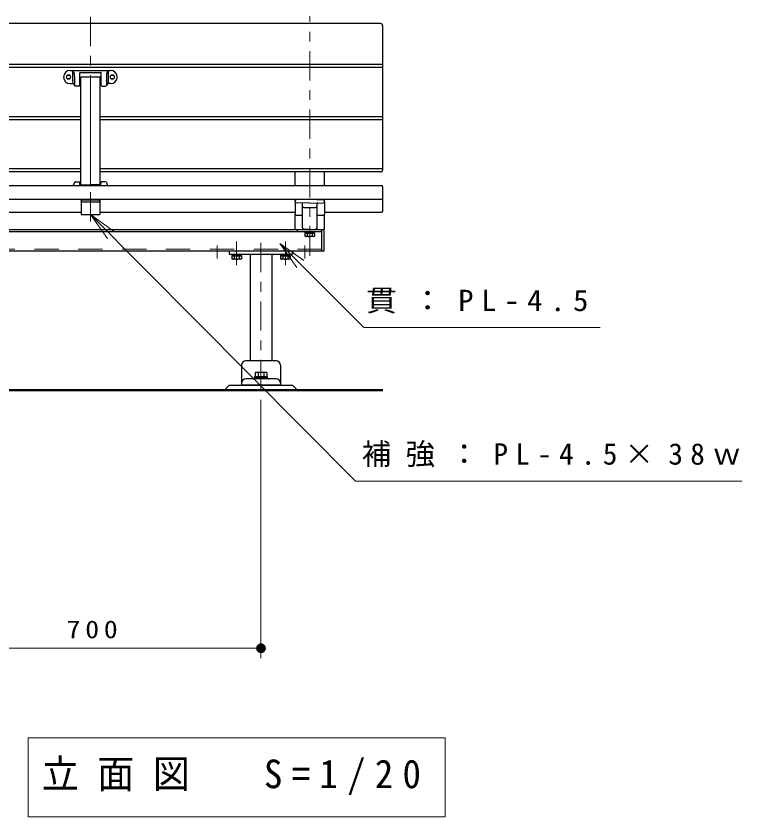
# Model space of a CAD drawing. Units: millimetres on the paper, scale 1:20. Extents: x -385 to 0, y 0 to 267.
# Drawn here: x -266.1 to -191.6, y 72.6 to 154.8 of the extents above; entities that cross this region are included whole.
import ezdxf

# ---------------------------------------------------------------- set-up
doc = ezdxf.new("R2010")
doc.units = ezdxf.units.MM
doc.linetypes.add('USER1', pattern=[4.5, 2.5, -2])
doc.linetypes.add('USER2', pattern=[6, 3, -1, 1, -1])
doc.layers.add('1_20', color=7, linetype='Continuous', lineweight=25)
doc.styles.add('ＭＳ ゴシック', font='')
doc.styles.get('ＭＳ ゴシック').set_extended_font_data('MS Gothic')

# ---------------------------------------------------------------- blocks, each defined once
blk = doc.blocks.new('filled_dot')
at = {"color": 0, "linetype": 'Continuous', "lineweight": -2, "const_width": 1.25}
blk.add_lwpolyline([(-0.625, 0, 1), (0.625, 0, 1)], format="xyb", close=True, dxfattribs=at)

msp = doc.modelspace()

# ---------------------------------------------------------------- linework, layer by layer
at = {"layer": '1_20', "color": 4, "linetype": 'USER2', "lineweight": 13}
for p, q in [((-258.425, 133.753), (-258.425, 154.836)), ((-235.925, 133.315), (-235.925, 131.974)), ((-243.425, 131.685), (-243.425, 129.247)), ((-240.925, 131.542), (-240.925, 116.44)), ((-238.425, 131.685), (-238.425, 129.247)), ((-245.425, 131.29), (-245.425, 129.949)), ((-236.425, 131.29), (-236.425, 129.949))]:
    msp.add_line(p, q, dxfattribs=at)
at = {"layer": '1_20', "linetype": 'USER2', "lineweight": 13}
msp.add_line((-235.925, 130.226), (-235.925, 154.836), dxfattribs=at)
at = {"layer": '1_20'}
for p, q in [((-228.675, 154.057), (-288.175, 154.057)), ((-228.425, 139.061), (-228.425, 153.807)), ((-288.425, 149.904), (-228.425, 149.904)), ((-288.425, 149.587), (-228.425, 149.587)), ((-288.425, 144.515), (-259.425, 144.515)), ((-288.425, 144.226), (-259.425, 144.226)), ((-257.425, 144.515), (-228.425, 144.515)), ((-257.425, 144.226), (-228.425, 144.226)), ((-259.425, 139.155), (-288.425, 139.155)), ((-228.425, 139.155), (-257.425, 139.155)), ((-259.425, 138.839), (-288.175, 138.839)), ((-228.675, 138.839), (-257.425, 138.839)), ((-237.425, 137.429), (-237.425, 138.839)), ((-234.425, 137.429), (-234.425, 138.839)), ((-288.275, 137.429), (-228.575, 137.429)), ((-228.425, 134.84), (-228.425, 137.279)), ((-288.425, 136.021), (-228.425, 136.021)), ((-237.425, 135.878), (-237.425, 136.021)), ((-237.425, 135.771), (-237.425, 135.878)), ((-237.425, 135.771), (-237.425, 134.49)), ((-235.925, 136.027), (-237.328, 135.978)), ((-235.925, 135.622), (-237.328, 135.671)), ((-235.925, 136.027), (-234.521, 135.978)), ((-235.925, 135.622), (-234.521, 135.671)), ((-234.425, 135.878), (-234.425, 136.021)), ((-234.425, 135.771), (-234.425, 135.878)), ((-234.425, 135.771), (-234.425, 134.49)), ((-236.675, 133.111), (-236.675, 135.576)), ((-236.525, 135.181), (-235.325, 135.181)), ((-235.175, 133.111), (-235.175, 135.576)), ((-279.425, 134.69), (-259.375, 134.69)), ((-257.475, 134.69), (-237.425, 134.69)), ((-237.425, 133.037), (-237.425, 134.49)), ((-237.325, 134.39), (-236.675, 134.39)), ((-235.175, 134.39), (-234.525, 134.39)), ((-234.425, 134.69), (-228.575, 134.69)), ((-234.425, 133.037), (-234.425, 134.49)), ((-237.351, 132.94), (-234.499, 132.94)), ((-235.925, 132.94), (-236.53, 132.961)), ((-236.45, 132.715), (-235.4, 132.715)), ((-236.45, 132.715), (-236.45, 132.64)), ((-236.45, 132.64), (-235.4, 132.64)), ((-236.385, 132.64), (-236.385, 132.515)), ((-235.465, 132.64), (-236.385, 132.64)), ((-235.465, 132.515), (-236.385, 132.515)), ((-235.958, 132.64), (-235.925, 132.515)), ((-235.925, 132.64), (-235.891, 132.515)), ((-235.465, 132.64), (-235.465, 132.515)), ((-235.4, 132.64), (-235.4, 132.715)), ((-243.95, 130.39), (-242.9, 130.39)), ((-243.95, 130.39), (-243.95, 130.315)), ((-243.95, 130.315), (-242.9, 130.315)), ((-243.885, 130.315), (-243.885, 130.19)), ((-242.965, 130.315), (-243.885, 130.315)), ((-242.965, 130.19), (-243.885, 130.19)), ((-243.458, 130.315), (-243.425, 130.19)), ((-243.425, 130.315), (-243.391, 130.19)), ((-242.965, 130.315), (-242.965, 130.19)), ((-242.9, 130.315), (-242.9, 130.39)), ((-238.95, 130.39), (-237.9, 130.39)), ((-238.95, 130.39), (-238.95, 130.315)), ((-238.95, 130.315), (-237.9, 130.315)), ((-238.885, 130.315), (-238.885, 130.19)), ((-237.965, 130.315), (-238.885, 130.315)), ((-237.965, 130.19), (-238.885, 130.19)), ((-238.458, 130.315), (-238.425, 130.19)), ((-238.425, 130.315), (-238.391, 130.19)), ((-237.965, 130.315), (-237.965, 130.19)), ((-237.9, 130.315), (-237.9, 130.39)), ((-239.375, 119.44), (-242.475, 119.44)), ((-242.925, 118.99), (-242.925, 116.94)), ((-238.925, 118.99), (-238.925, 116.94)), ((-239.375, 117.59), (-242.475, 117.59)), ((-241.645, 117.619), (-241.604, 117.661)), ((-240.275, 117.805), (-241.575, 117.805)), ((-241.575, 117.805), (-241.575, 117.69)), ((-240.275, 117.69), (-241.575, 117.69)), ((-241.533, 117.69), (-240.316, 117.69)), ((-240.319, 118.255), (-241.531, 118.255)), ((-241.531, 118.255), (-241.531, 117.805)), ((-241.228, 118.255), (-241.228, 117.805)), ((-240.622, 118.255), (-240.622, 117.805)), ((-240.319, 118.255), (-240.319, 117.805)), ((-240.275, 117.805), (-240.275, 117.69)), ((-240.245, 117.661), (-240.204, 117.619)), ((-244.175, 116.94), (-244.675, 116.44)), ((-244.175, 116.94), (-237.675, 116.94)), ((-238.925, 116.94), (-242.925, 116.94)), ((-237.675, 116.94), (-237.175, 116.44))]:
    msp.add_line(p, q, dxfattribs=at)
at = {"layer": '1_20', "color": 4}
for p, q in [((-260.5, 149.25), (-256.35, 149.25)), ((-260.257, 149.138), (-260.257, 148.001)), ((-259.521, 147.75), (-259.521, 148.992)), ((-259.471, 149.042), (-257.379, 149.042)), ((-257.329, 147.75), (-257.329, 148.992)), ((-256.593, 149.138), (-256.593, 148.001)), ((-260.061, 148.225), (-260.061, 147.807)), ((-259.425, 137.509), (-259.425, 148.574)), ((-257.425, 148.574), (-259.425, 148.574)), ((-257.425, 137.509), (-257.425, 148.574)), ((-256.789, 148.225), (-256.789, 147.807)), ((-260.5, 147.9), (-260.185, 147.9)), ((-260.163, 147.886), (-260.066, 147.703)), ((-259.621, 147.65), (-259.978, 147.65)), ((-257.229, 147.65), (-256.872, 147.65)), ((-256.687, 147.886), (-256.783, 147.703)), ((-256.35, 147.9), (-256.664, 147.9)), ((-260.062, 137.742), (-260.181, 137.429)), ((-259.969, 137.807), (-259.568, 137.807)), ((-259.508, 137.557), (-259.518, 137.759)), ((-259.458, 137.509), (-258.425, 137.509)), ((-257.392, 137.509), (-258.425, 137.509)), ((-257.342, 137.557), (-257.331, 137.759)), ((-256.881, 137.807), (-257.281, 137.807)), ((-256.787, 137.742), (-256.668, 137.429)), ((-259.375, 135.978), (-257.475, 135.978)), ((-259.375, 135.978), (-259.375, 134.465)), ((-259.375, 135.846), (-259.375, 135.878)), ((-259.375, 135.753), (-257.475, 135.753)), ((-257.475, 135.978), (-257.475, 134.465)), ((-257.475, 135.846), (-257.475, 135.878)), ((-259.375, 134.465), (-257.475, 134.465)), ((-282.4, 132.94), (-234.45, 132.94)), ((-282.175, 132.715), (-234.675, 132.715)), ((-237.175, 132.715), (-237.175, 132.94)), ((-234.675, 130.69), (-234.675, 132.94)), ((-234.45, 130.69), (-234.45, 132.94)), ((-234.45, 130.69), (-282.4, 130.69)), ((-237.675, 130.69), (-244.175, 130.69)), ((-244.175, 130.69), (-244.175, 130.39)), ((-244.175, 130.39), (-237.675, 130.39)), ((-242.05, 130.39), (-242.05, 119.44)), ((-239.8, 130.39), (-239.8, 119.44)), ((-237.675, 130.69), (-237.675, 130.39))]:
    msp.add_line(p, q, dxfattribs=at)
at = {"layer": '1_20', "color": 4, "lineweight": 13}
msp.add_line((-258.425, 137.509), (-258.425, 148.574), dxfattribs=at)
at = {"layer": '1_20', "lineweight": 13}
for p, q in [((-258.425, 134.465), (-256.31, 132.337)), ((-258.425, 134.465), (-255.956, 132.689)), ((-256.665, 131.985), (-258.425, 134.465)), ((-239.008, 131.503), (-236.886, 129.382)), ((-239.008, 131.503), (-236.533, 129.735)), ((-237.24, 129.028), (-239.008, 131.503)), ((-240.925, 115.44), (-240.925, 88.94)), ((-240.925, 89.94), (-275.925, 89.94)), ((-264.825, 80.759), (-264.825, 72.626)), ((-222.025, 80.759), (-264.825, 80.759)), ((-222.025, 72.626), (-222.025, 80.759)), ((-264.825, 72.626), (-222.025, 72.626))]:
    msp.add_line(p, q, dxfattribs=at)
at = {"layer": '1_20', "color": 131}
for p, q in [((-235.434, 132.515), (-236.416, 132.515)), ((-236.416, 132.515), (-236.416, 132.24)), ((-236.17, 132.515), (-236.17, 132.24)), ((-235.679, 132.515), (-235.679, 132.24)), ((-235.434, 132.515), (-235.434, 132.24)), ((-236.416, 132.24), (-236.337, 132.195)), ((-235.512, 132.195), (-236.337, 132.195)), ((-235.434, 132.24), (-235.512, 132.195)), ((-242.934, 130.19), (-243.916, 130.19)), ((-243.916, 130.19), (-243.916, 129.915)), ((-243.916, 129.915), (-243.837, 129.87)), ((-243.67, 130.19), (-243.67, 129.915)), ((-243.179, 130.19), (-243.179, 129.915)), ((-242.934, 129.915), (-243.012, 129.87)), ((-242.934, 130.19), (-242.934, 129.915)), ((-237.934, 130.19), (-238.916, 130.19)), ((-238.916, 130.19), (-238.916, 129.915)), ((-238.916, 129.915), (-238.837, 129.87)), ((-238.67, 130.19), (-238.67, 129.915)), ((-238.179, 130.19), (-238.179, 129.915)), ((-237.934, 129.915), (-238.012, 129.87)), ((-237.934, 130.19), (-237.934, 129.915)), ((-243.012, 129.87), (-243.837, 129.87)), ((-238.012, 129.87), (-238.837, 129.87))]:
    msp.add_line(p, q, dxfattribs=at)
at = {"layer": '1_20', "color": 4, "linetype": 'USER1', "lineweight": 13}
msp.add_line((-234.675, 130.915), (-282.175, 130.915), dxfattribs=at)
at = {"layer": '1_20', "lineweight": 50}
msp.add_line((-272.175, 116.44), (-228.425, 116.44), dxfattribs=at)
at = {"layer": '1_20', "color": 4}
for points in [[(-260.257, 149.138), (-260.219, 149.12), (-260.184, 149.096), (-260.154, 149.07), (-260.129, 149.037), (-260.112, 149), (-260.1, 148.958), (-260.092, 148.91), (-260.086, 148.854), (-260.081, 148.785), (-260.077, 148.709), (-260.073, 148.629), (-260.07, 148.547), (-260.068, 148.467), (-260.066, 148.391), (-260.064, 148.323), (-260.063, 148.264), (-260.062, 148.219), (-260.061, 148.189), (-260.061, 148.179), (-260.061, 148.189), (-260.061, 148.225)], [(-256.593, 149.138), (-256.63, 149.12), (-256.665, 149.096), (-256.695, 149.07), (-256.72, 149.037), (-256.738, 149), (-256.75, 148.958), (-256.758, 148.91), (-256.763, 148.854), (-256.768, 148.785), (-256.773, 148.709), (-256.776, 148.629), (-256.779, 148.547), (-256.782, 148.467), (-256.784, 148.391), (-256.786, 148.323), (-256.787, 148.264), (-256.788, 148.219), (-256.788, 148.189), (-256.789, 148.179), (-256.789, 148.189), (-256.789, 148.225)]]:
    msp.add_lwpolyline(points, dxfattribs=at)
at = {"layer": '1_20', "lineweight": 13}
for points in [[(-258.425, 134.465), (-231.243, 107.106), (-191.573, 107.106)], [(-239.008, 131.503), (-230.377, 122.872), (-206.131, 122.872)]]:
    msp.add_lwpolyline(points, dxfattribs=at)
at = {"layer": '1_20', "color": 4, "lineweight": 13}
for centre in [(-260.675, 148.575), (-256.175, 148.575)]:
    msp.add_circle(centre, 0.225, dxfattribs=at)
at = {"layer": '1_20', "color": 4}
for centre in [(-260.675, 148.575), (-256.175, 148.575)]:
    msp.add_circle(centre, 0.2, dxfattribs=at)
at = {"layer": '1_20'}
for centre, radius, start, end in [((-228.675, 153.807), 0.25, 0, 90), ((-228.675, 139.089), 0.25, 270, 0), ((-228.575, 137.279), 0.15, 0, 90), ((-237.325, 135.878), 0.1, 92, 180), ((-237.325, 135.771), 0.1, 180, 268), ((-236.75, 135.576), 0.075, 0, 88), ((-235.1, 135.576), 0.075, 92, 180), ((-234.525, 135.878), 0.1, 0, 88), ((-234.525, 135.771), 0.1, 272, 0), ((-236.525, 135.331), 0.15, 180, 270), ((-235.325, 135.331), 0.15, 270, 0), ((-228.575, 134.84), 0.15, 270, 0), ((-237.325, 134.49), 0.1, 180, 270), ((-234.525, 134.49), 0.1, 270, 0), ((-237.325, 133.037), 0.1, 180, 254.94761), ((-236.525, 133.111), 0.15, 180, 268), ((-235.325, 133.111), 0.15, 272, 0), ((-234.525, 133.037), 0.1, 285.05239, 0), ((-242.475, 118.99), 0.45, 90.00002, 180), ((-239.375, 118.99), 0.45, 0.00004, 90.00002), ((-242.475, 117.14), 0.45, 90.00002, 180), ((-241.716, 117.69), 0.1, 270.00004, 315.00048), ((-241.533, 117.59), 0.1, 90.00002, 135.00005), ((-240.316, 117.59), 0.1, 45.00004, 90.00002), ((-240.133, 117.69), 0.1, 225, 270.00004), ((-239.375, 117.14), 0.45, 0.00004, 90.00002)]:
    msp.add_arc(centre, radius, start, end, dxfattribs=at)
at = {"layer": '1_20', "color": 4}
for centre, radius, start, end in [((-260.5, 148.575), 0.675, 90, 270), ((-259.471, 148.992), 0.05, 90, 180), ((-257.379, 148.992), 0.05, 359.99999, 90), ((-256.35, 148.575), 0.675, 270, 90), ((-260.185, 147.875), 0.025, 27.86749, 90), ((-259.978, 147.75), 0.1, 207.86749, 270), ((-259.621, 147.75), 0.1, 270, 0), ((-257.229, 147.75), 0.1, 180, 270), ((-256.872, 147.75), 0.1, 270, 332.13251), ((-256.664, 147.875), 0.025, 90, 152.13251), ((-259.969, 137.707), 0.1, 90, 159.20314), ((-259.568, 137.757), 0.05, 3, 90), ((-259.458, 137.559), 0.05, 183, 270), ((-257.392, 137.559), 0.05, 270, 357), ((-257.281, 137.757), 0.05, 90, 177), ((-256.881, 137.707), 0.1, 20.79686, 90)]:
    msp.add_arc(centre, radius, start, end, dxfattribs=at)
at = {"layer": '1_20', "color": 131}
for centre, radius, start, end in [((-236.293, 132.453), 0.245, 240.00001, 299.99999), ((-235.925, 132.884), 0.689, 249.136, 290.864), ((-235.557, 132.453), 0.245, 240.00001, 299.99999), ((-243.793, 130.128), 0.245, 240.00001, 299.99999), ((-243.425, 130.559), 0.689, 249.136, 290.864), ((-243.057, 130.128), 0.245, 240.00001, 299.99999), ((-238.793, 130.128), 0.245, 240.00001, 299.99999), ((-238.425, 130.559), 0.689, 249.136, 290.864), ((-238.057, 130.128), 0.245, 240.00001, 299.99999)]:
    msp.add_arc(centre, radius, start, end, dxfattribs=at)

# ---------------------------------------------------------------- block references
at = {"layer": '1_20', "lineweight": 13, "xscale": 0.4, "yscale": 0.4, "rotation": 180}
msp.add_blockref('filled_dot', (-240.925, 89.94), dxfattribs=at)

# ---------------------------------------------------------------- texts
at = {"layer": '1_20', "style": 'ＭＳ ゴシック'}
for s, insert, char_height, attachment_point in [('\\T1.5;\\W1.05;貫：PL-4.5', (-230.131, 125.522), 2.199, 4), ('\\T1.5;補強：PL-4.5×38ｗ', (-230.573, 109.756), 2.199, 4), ('\\T1.33;\\W1.15;700', (-258.008, 90.94), 1.833, 8), ('\\T1.5;\\W0.95;立面図\u3000S=1/20', (-263.425, 76.693), 2.933, 4)]:
    msp.add_mtext(s, dxfattribs=dict(at, insert=insert, char_height=char_height, attachment_point=attachment_point))

doc.saveas('drawing.dxf')
